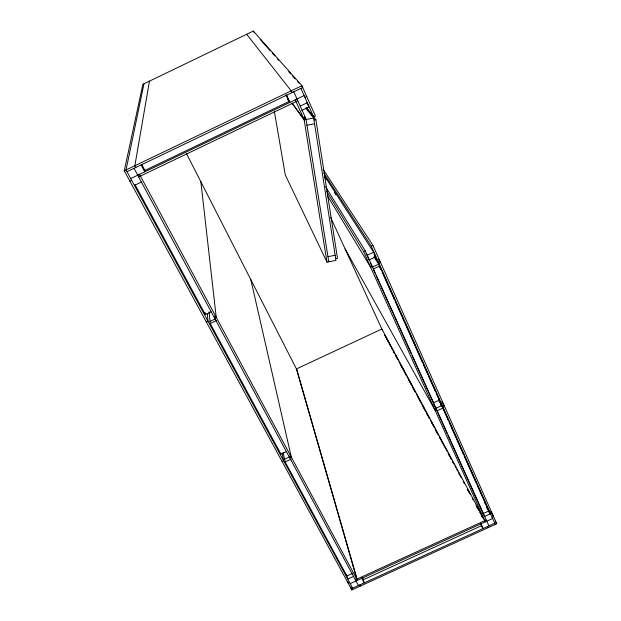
<?xml version="1.0" encoding="UTF-8"?>
<svg xmlns="http://www.w3.org/2000/svg" width="621" height="621" viewBox="0 0 621 621"><rect width="100%" height="100%" fill="white"/><g stroke="black" fill="none" stroke-linecap="round" stroke-linejoin="round"><path stroke-width="0.93" d="M144.996 169.937L144.755 171.838L141.076 164.938M139.073 174.066L138.646 176.923L297.824 100.765L296.628 99.236M149.475 81.134L134.85 165.737L135.782 167.468M143.979 83.781L126.032 169.968L352.674 588.157M323.036 169.285L372.942 245.396L496.738 523.744L351.843 589.95L124.262 170.806L142.877 84.316L253.321 31.05L301.922 85.706L315.414 116.026L313.644 116.872L306.464 107.875M124.262 170.806L301.922 85.706M126.963 171.691L302.73 87.514L301.457 86.078M130.689 178.569L304.143 95.564M129.867 181.122L131.621 180.284M304.942 97.357L306.727 96.503M134.4 185.407L141.409 182.054M300.222 106.113L307.333 102.713M301.845 110.414L308.893 107.045L306.921 102.628M292.142 103.125L304.018 119.333L305.788 118.487L293.787 91.799M135.091 184.794L205.372 314.583L211.117 311.874M206.343 321.973L207.988 321.197L207.29 313.481M210.007 321.406L215.704 318.728M323.89 173.127L371.273 246.18L372.942 245.396M286.211 451.715L280.948 454.153L210.216 323.533L216.76 320.452M326.716 191.392L363.634 251.668L365.295 250.884L488.921 525.894M367.345 256.093L369.076 259.935L375.674 256.83L373.609 252.211L366.995 255.324L365.986 253.679M372.088 267.278L378.624 264.204L381.379 270.399M373.19 269.095L379.765 266.013L439.536 400.064L433.365 402.92L411.987 355.383M284.573 459.23L289.79 456.808M282.089 461.473L283.626 460.759L282.027 453.19M352.65 573.292L346.883 575.931L285.155 461.923L291.272 459.09M447.997 435.461L483.122 513.59L488.96 510.92L443.091 408.044L436.951 410.885L447.205 433.706M353.535 576.404L347.737 579.059L346.464 574.378M349.592 582.482L348.148 583.142L347.644 581.272M355.375 579.835L486.259 519.987M492.111 517.309L493.579 516.641L490.753 511.564M350.213 583.624L492.639 518.496M494.751 523.231L351.23 588.817L350.718 586.954M327.966 256.69L335.154 255.27M335.689 258.67L337.482 258.313L315.887 119.612L306.254 107.542M274.311 111.112L285.28 174.928L326.988 262.147L335.953 260.37L313.683 118.06L305.858 108.186M292.188 103.49L304.158 119.853L313.683 118.06M313.985 119.969L315.887 119.612M306.976 125.217L314.575 123.781M260.191 39.379L270.352 50.875M272.254 53.033L274.793 55.906M277.331 58.778L278.604 60.214M288.765 71.71L290.667 73.868M292.569 76.018L295.107 78.898M297.653 81.77L298.918 83.206M246.669 34.264L291.195 90.852L292.002 92.653M304.639 116.95L305.788 118.487M304.329 117.159L306.06 119.496L328.781 261.798M287.639 99.267L289.891 102.387L286.646 95.223M378.43 259.198L380.526 262.45L378.872 263.226L374.711 256.706M324.48 175.852L373.609 252.211M324.426 176.83L325.994 179.275M334.362 192.339L335.93 194.784M374.106 254.377L375.674 256.83M373.943 256.838L379.765 266.013M379.61 267.115L380.65 268.746M325.505 186.634L365.295 250.884M370.232 263.048L372.251 266.339L370.59 267.123L327.655 196.12M441.834 401.593L444.263 405.769L442.719 406.491L438.845 399.784M438.154 397.681L439.536 400.064M438.791 400.599L443.091 408.044M440.553 404.543L441.523 406.219M433.691 404.294L436.532 409.348L434.987 410.07L345.121 248.928M436.493 410.077L435.585 408.455L441.694 405.629L443.456 409.573M495.325 521.205L496.738 523.744M484.885 502.87L485.824 504.562M486.468 506.425L490.52 513.738L484.659 516.424L482.82 513.016M486.957 507.994L490.241 513.924M488.417 510.866L490.295 514.258M484.799 520.654L381.853 329.029L296.434 368.944L356.827 579.176M394.405 353.062L384.772 335.107L388.831 342.792M395.321 354.77L398.069 359.893M398.985 361.608L406.778 376.132M407.694 377.847L415.488 392.371M416.404 394.087L419.159 399.21M420.075 400.925L424.197 408.61M425.113 410.326L426.029 412.033M426.953 413.741L429.701 418.872M430.617 420.58L432.907 424.857M435.663 429.98L438.41 435.111M439.326 436.819L443.456 444.512M444.372 446.22L447.12 451.351M448.036 453.058L450.784 458.189M453.082 462.459L453.998 464.166M454.914 465.882L455.83 467.59M456.745 469.297L457.661 471.005M458.577 472.721L459.501 474.428M460.417 476.136L461.333 477.844M463.623 482.121L464.539 483.829M467.287 488.96L470.043 494.083M472.333 498.36L473.249 500.068M476.004 505.199L478.752 510.322M479.668 512.03L482.874 518.015M389.74 344.5L390.656 346.2M391.572 347.907L392.488 349.615M393.396 351.315L394.312 353.023M395.228 354.723L397.51 358.985M400.25 364.1L402.998 369.216M403.906 370.923L406.196 375.185M408.936 380.293L411.676 385.408M412.592 387.116L414.875 391.377M417.615 396.485L420.363 401.601M422.645 405.862L425.385 410.978M426.301 412.686L429.041 417.793M431.323 422.055L434.071 427.17M434.979 428.878L437.727 433.986M440.01 438.247L440.926 439.955M441.834 441.663L442.75 443.363M443.666 445.071L444.582 446.771M448.688 454.448L449.604 456.148M450.52 457.856L451.436 459.556M452.344 461.263L453.26 462.963M459.198 474.048L460.114 475.748M467.885 490.241L468.801 491.948M476.563 506.433L477.479 508.141M481.593 515.81L482.509 517.51M139.484 174.361L357.44 580.317M359.877 584.866L360.49 585.999M134.02 168.314L358.441 585.525M361.779 578.33L364.209 582.886L362.819 578.213M141.673 164.355L144.934 170.457L289.192 101.417L286.32 95.083M362.066 577.491L363.277 579.758L481.57 525.684L480.864 524.116M481.283 525.133L483.091 528.564L480.949 523.845M186.347 153.34L296.869 369.798L356.633 577.522M330.644 217.373L382.257 329.906M253.321 31.05L253.842 32.199M285.994 94.943L287.065 97.303M287.779 98.879L288.493 100.455M373.586 269.98L375.169 273.504M375.961 275.258L411.195 353.621M295.239 99.826L304.018 119.333M363.634 251.668L485.335 521.842M487.462 526.561L487.99 527.741M300.944 88.368L313.644 116.872M371.273 246.18L495.279 524.411M382.171 272.161L394.389 299.563M395.181 301.332L401.88 316.361M402.672 318.131L414.89 345.532M415.682 347.294L422.381 362.322M423.173 364.092L427.9 374.696M428.692 376.466L435.391 391.494M436.183 393.264L437.797 396.881M443.666 410.046L448.393 420.65M449.185 422.412L455.884 437.44M456.668 439.202L463.375 454.223M464.159 455.993L476.377 483.386M477.161 485.148L483.86 500.169M484.652 501.939L487.407 508.125M355.46 579.114L355.988 580.977M351.331 588.079L351.843 589.95M250.791 279.551L291.334 457.188L289.79 457.902L289.363 456.016M283.153 452.608L285.155 461.923M304.158 119.853L326.988 262.147M200.87 181.782L216.232 317.315L214.579 318.092L214.377 316.167M209.083 311.75L210.216 323.533M205.194 312.503L205.372 314.583"/></g></svg>
